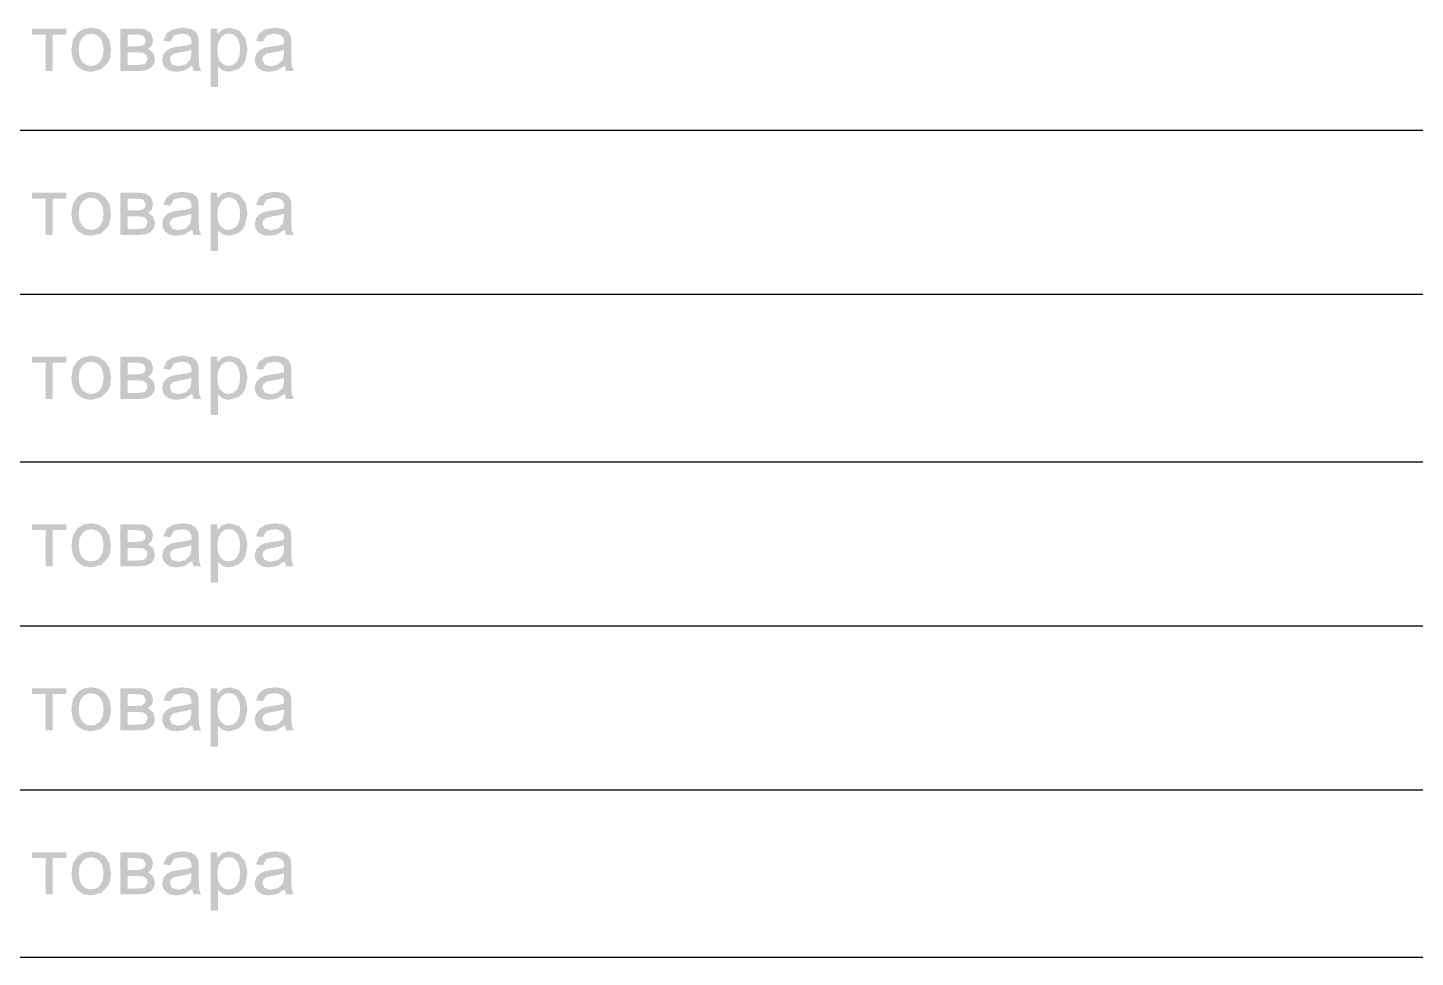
# Model space of a CAD drawing. Header units: millimetres. Extents: x 0 to 420, y 0 to 297.
# Drawn here: x 44.04 to 60.86, y 124.76 to 136.03 of the extents above; entities that cross this region are included whole.
import ezdxf

# ---------------------------------------------------------------- set-up
doc = ezdxf.new("R2010")
doc.units = ezdxf.units.MM
doc.layers.get('0').update_dxf_attribs({"linetype": 'CONTINUOUS'})

msp = doc.modelspace()

# ---------------------------------------------------------------- hatches: boundary and pattern name
at = {"true_color": 0x0000fb}
for points in [[(44.088073, 136.021079), (44.504241, 136.021079), (44.504241, 135.949421), (44.339428, 135.949421), (44.339428, 135.509), (44.253438, 135.509), (44.253438, 135.949421), (44.088073, 135.949421)], [(44.088073, 134.031412), (44.504241, 134.031412), (44.504241, 133.959754), (44.339428, 133.959754), (44.339428, 133.519333), (44.253438, 133.519333), (44.253438, 133.959754), (44.088073, 133.959754)], [(44.088073, 132.041746), (44.504241, 132.041746), (44.504241, 131.970088), (44.339428, 131.970088), (44.339428, 131.529667), (44.253438, 131.529667), (44.253438, 131.970088), (44.088073, 131.970088)], [(44.088073, 130.009746), (44.504241, 130.009746), (44.504241, 129.938088), (44.339428, 129.938088), (44.339428, 129.497667), (44.253438, 129.497667), (44.253438, 129.938088), (44.088073, 129.938088)], [(44.088073, 128.020079), (44.504241, 128.020079), (44.504241, 127.948421), (44.339428, 127.948421), (44.339428, 127.508), (44.253438, 127.508), (44.253438, 127.948421), (44.088073, 127.948421)], [(44.088073, 126.030412), (44.504241, 126.030412), (44.504241, 125.958754), (44.339428, 125.958754), (44.339428, 125.518333), (44.253438, 125.518333), (44.253438, 125.958754), (44.088073, 125.958754)]]:
    msp.add_hatch(color=0, dxfattribs=at).paths.add_polyline_path(points, flags=0)
h = msp.add_hatch(color=0, dxfattribs=at)
h.paths.add_polyline_path([(44.565337, 135.765315), (44.584905, 135.888994), (44.644161, 135.975879), (44.717404, 136.018323), (44.805116, 136.032655), (44.901096, 136.015291), (44.977646, 135.963201), (45.028013, 135.880864), (45.044894, 135.772481), (45.037453, 135.683735), (45.015129, 135.616487), (44.929139, 135.528844), (44.805116, 135.497424), (44.707964, 135.514512), (44.631483, 135.566326), (44.581874, 135.650318)], flags=0)
h.paths.add_polyline_path([(44.654083, 135.765315), (44.664831, 135.678843), (44.697078, 135.617589), (44.745516, 135.58114), (44.805116, 135.569082), (44.864234, 135.581209), (44.912603, 135.618141), (44.944849, 135.680083), (44.955597, 135.768071), (44.944849, 135.851167), (44.912603, 135.911938), (44.864234, 135.948663), (44.805116, 135.960997), (44.745516, 135.948663), (44.697078, 135.911938), (44.664831, 135.850822)], flags=0)
h = msp.add_hatch(color=0, dxfattribs=at)
h.paths.add_polyline_path([(45.159177, 136.021079), (45.359268, 136.021079), (45.423416, 136.01791), (45.46896, 136.008952), (45.530696, 135.963753), (45.556603, 135.88548), (45.541169, 135.820988), (45.49597, 135.775788), (45.555501, 135.730589), (45.579754, 135.652316), (45.564114, 135.588788), (45.527389, 135.544278), (45.469511, 135.517751), (45.390136, 135.509), (45.159177, 135.509)], flags=0)
h.paths.add_polyline_path([(45.246269, 135.805554), (45.338873, 135.805554), (45.41439, 135.811066), (45.451872, 135.834768), (45.468409, 135.877212), (45.439746, 135.933436), (45.400816, 135.945356), (45.341629, 135.949421), (45.246269, 135.949421)], flags=0)
h.paths.add_polyline_path([(45.246269, 135.580658), (45.360371, 135.580658), (45.422451, 135.584861), (45.461794, 135.597746), (45.490457, 135.656726), (45.474472, 135.701925), (45.433131, 135.728935), (45.351, 135.734447), (45.246269, 135.734447)], flags=0)
h = msp.add_hatch(color=0, dxfattribs=at)
h.paths.add_polyline_path([(46.029293, 135.57239), (45.936137, 135.513961), (45.840226, 135.497424), (45.765536, 135.50776), (45.71069, 135.538766), (45.676722, 135.585619), (45.665491, 135.644048), (45.682578, 135.712398), (45.727227, 135.762559), (45.790065, 135.791222), (45.867235, 135.804451), (45.958048, 135.817681), (46.021576, 135.834217), (46.022127, 135.856817), (46.015995, 135.901948), (45.997873, 135.931782), (45.956119, 135.953624), (45.898655, 135.960997), (45.808255, 135.939499), (45.765261, 135.863431), (45.680373, 135.875007), (45.718407, 135.963201), (45.795026, 136.014464), (45.911333, 136.032655), (46.017717, 136.01722), (46.078351, 135.978084), (46.10536, 135.919655), (46.10977, 135.839178), (46.10977, 135.723423), (46.111079, 135.624686), (46.115282, 135.570185), (46.137331, 135.509), (46.04638, 135.509)], flags=0)
h.paths.add_polyline_path([(46.021576, 135.765866), (45.962527, 135.747952), (45.879913, 135.733345), (45.804397, 135.715706), (45.770222, 135.687594), (45.758095, 135.646253), (45.784002, 135.588375), (45.861172, 135.565224), (45.950469, 135.587273), (46.007795, 135.647355), (46.021576, 135.734447)], flags=0)
h = msp.add_hatch(color=0, dxfattribs=at)
h.paths.add_polyline_path([(46.256023, 135.312767), (46.256023, 136.021079), (46.335398, 136.021079), (46.335398, 135.954933), (46.398237, 136.012811), (46.483675, 136.032655), (46.599431, 135.99903), (46.674947, 135.90367), (46.700854, 135.769174), (46.672742, 135.627511), (46.638085, 135.571839), (46.590611, 135.531049), (46.477612, 135.497424), (46.399339, 135.515615), (46.343115, 135.561917), (46.343115, 135.312767)], flags=0)
h.paths.add_polyline_path([(46.334847, 135.762008), (46.344769, 135.675949), (46.374535, 135.615936), (46.418701, 135.580727), (46.471549, 135.569082), (46.525292, 135.58114), (46.570767, 135.617589), (46.601773, 135.680015), (46.612108, 135.769725), (46.601911, 135.854956), (46.57187, 135.915797), (46.527566, 135.952522), (46.475407, 135.964855), (46.423248, 135.951764), (46.377291, 135.913041), (46.34532, 135.849307)], flags=0)
h = msp.add_hatch(color=0, dxfattribs=at)
h.paths.add_polyline_path([(47.151929, 135.57239), (47.058774, 135.513961), (46.962863, 135.497424), (46.888173, 135.50776), (46.833327, 135.538766), (46.799358, 135.585619), (46.788127, 135.644048), (46.805215, 135.712398), (46.849863, 135.762559), (46.912702, 135.791222), (46.989872, 135.804451), (47.080685, 135.817681), (47.144212, 135.834217), (47.144764, 135.856817), (47.138631, 135.901948), (47.12051, 135.931782), (47.078756, 135.953624), (47.021291, 135.960997), (46.930892, 135.939499), (46.887897, 135.863431), (46.80301, 135.875007), (46.841044, 135.963201), (46.917663, 136.014464), (47.033969, 136.032655), (47.140354, 136.01722), (47.200988, 135.978084), (47.227997, 135.919655), (47.232407, 135.839178), (47.232407, 135.723423), (47.233716, 135.624686), (47.237919, 135.570185), (47.259968, 135.509), (47.169017, 135.509)], flags=0)
h.paths.add_polyline_path([(47.144212, 135.765866), (47.085163, 135.747952), (47.00255, 135.733345), (46.927034, 135.715706), (46.892858, 135.687594), (46.880731, 135.646253), (46.906639, 135.588375), (46.983809, 135.565224), (47.073106, 135.587273), (47.130432, 135.647355), (47.144212, 135.734447)], flags=0)
h = msp.add_hatch(color=0, dxfattribs=at)
h.paths.add_polyline_path([(44.565337, 133.775648), (44.584905, 133.899327), (44.644161, 133.986213), (44.717404, 134.028656), (44.805116, 134.042988), (44.901096, 134.025625), (44.977646, 133.973535), (45.028013, 133.891197), (45.044894, 133.782814), (45.037453, 133.694069), (45.015129, 133.62682), (44.929139, 133.539177), (44.805116, 133.507758), (44.707964, 133.524845), (44.631483, 133.57666), (44.581874, 133.660651)], flags=0)
h.paths.add_polyline_path([(44.654083, 133.775648), (44.664831, 133.689177), (44.697078, 133.627923), (44.745516, 133.591474), (44.805116, 133.579416), (44.864234, 133.591543), (44.912603, 133.628474), (44.944849, 133.690417), (44.955597, 133.778405), (44.944849, 133.8615), (44.912603, 133.922272), (44.864234, 133.958996), (44.805116, 133.97133), (44.745516, 133.958996), (44.697078, 133.922272), (44.664831, 133.861156)], flags=0)
h = msp.add_hatch(color=0, dxfattribs=at)
h.paths.add_polyline_path([(45.159177, 134.031412), (45.359268, 134.031412), (45.423416, 134.028243), (45.46896, 134.019286), (45.530696, 133.974086), (45.556603, 133.895813), (45.541169, 133.831321), (45.49597, 133.786122), (45.555501, 133.740922), (45.579754, 133.662649), (45.564114, 133.599122), (45.527389, 133.554611), (45.469511, 133.528084), (45.390136, 133.519333), (45.159177, 133.519333)], flags=0)
h.paths.add_polyline_path([(45.246269, 133.815887), (45.338873, 133.815887), (45.41439, 133.821399), (45.451872, 133.845102), (45.468409, 133.887545), (45.439746, 133.943769), (45.400816, 133.955689), (45.341629, 133.959754), (45.246269, 133.959754)], flags=0)
h.paths.add_polyline_path([(45.246269, 133.590991), (45.360371, 133.590991), (45.422451, 133.595194), (45.461794, 133.608079), (45.490457, 133.667059), (45.474472, 133.712259), (45.433131, 133.739268), (45.351, 133.74478), (45.246269, 133.74478)], flags=0)
h = msp.add_hatch(color=0, dxfattribs=at)
h.paths.add_polyline_path([(46.029293, 133.582723), (45.936137, 133.524294), (45.840226, 133.507758), (45.765536, 133.518093), (45.71069, 133.549099), (45.676722, 133.595952), (45.665491, 133.654381), (45.682578, 133.722732), (45.727227, 133.772892), (45.790065, 133.801556), (45.867235, 133.814785), (45.958048, 133.828014), (46.021576, 133.84455), (46.022127, 133.86715), (46.015995, 133.912281), (45.997873, 133.942115), (45.956119, 133.963957), (45.898655, 133.97133), (45.808255, 133.949832), (45.765261, 133.873765), (45.680373, 133.88534), (45.718407, 133.973535), (45.795026, 134.024798), (45.911333, 134.042988), (46.017717, 134.027554), (46.078351, 133.988418), (46.10536, 133.929989), (46.10977, 133.849511), (46.10977, 133.733756), (46.111079, 133.63502), (46.115282, 133.580518), (46.137331, 133.519333), (46.04638, 133.519333)], flags=0)
h.paths.add_polyline_path([(46.021576, 133.7762), (45.962527, 133.758285), (45.879913, 133.743678), (45.804397, 133.726039), (45.770222, 133.697927), (45.758095, 133.656586), (45.784002, 133.598708), (45.861172, 133.575557), (45.950469, 133.597606), (46.007795, 133.657688), (46.021576, 133.74478)], flags=0)
h = msp.add_hatch(color=0, dxfattribs=at)
h.paths.add_polyline_path([(46.256023, 133.323101), (46.256023, 134.031412), (46.335398, 134.031412), (46.335398, 133.965266), (46.398237, 134.023144), (46.483675, 134.042988), (46.599431, 134.009364), (46.674947, 133.914003), (46.700854, 133.779507), (46.672742, 133.637845), (46.638085, 133.582172), (46.590611, 133.541382), (46.477612, 133.507758), (46.399339, 133.525948), (46.343115, 133.57225), (46.343115, 133.323101)], flags=0)
h.paths.add_polyline_path([(46.334847, 133.772341), (46.344769, 133.686283), (46.374535, 133.626269), (46.418701, 133.59106), (46.471549, 133.579416), (46.525292, 133.591474), (46.570767, 133.627923), (46.601773, 133.690348), (46.612108, 133.780058), (46.601911, 133.86529), (46.57187, 133.92613), (46.527566, 133.962855), (46.475407, 133.975188), (46.423248, 133.962097), (46.377291, 133.923374), (46.34532, 133.85964)], flags=0)
h = msp.add_hatch(color=0, dxfattribs=at)
h.paths.add_polyline_path([(47.151929, 133.582723), (47.058774, 133.524294), (46.962863, 133.507758), (46.888173, 133.518093), (46.833327, 133.549099), (46.799358, 133.595952), (46.788127, 133.654381), (46.805215, 133.722732), (46.849863, 133.772892), (46.912702, 133.801556), (46.989872, 133.814785), (47.080685, 133.828014), (47.144212, 133.84455), (47.144764, 133.86715), (47.138631, 133.912281), (47.12051, 133.942115), (47.078756, 133.963957), (47.021291, 133.97133), (46.930892, 133.949832), (46.887897, 133.873765), (46.80301, 133.88534), (46.841044, 133.973535), (46.917663, 134.024798), (47.033969, 134.042988), (47.140354, 134.027554), (47.200988, 133.988418), (47.227997, 133.929989), (47.232407, 133.849511), (47.232407, 133.733756), (47.233716, 133.63502), (47.237919, 133.580518), (47.259968, 133.519333), (47.169017, 133.519333)], flags=0)
h.paths.add_polyline_path([(47.144212, 133.7762), (47.085163, 133.758285), (47.00255, 133.743678), (46.927034, 133.726039), (46.892858, 133.697927), (46.880731, 133.656586), (46.906639, 133.598708), (46.983809, 133.575557), (47.073106, 133.597606), (47.130432, 133.657688), (47.144212, 133.74478)], flags=0)
h = msp.add_hatch(color=0, dxfattribs=at)
h.paths.add_polyline_path([(44.565337, 131.785982), (44.584905, 131.909661), (44.644161, 131.996546), (44.717404, 132.03899), (44.805116, 132.053321), (44.901096, 132.035958), (44.977646, 131.983868), (45.028013, 131.90153), (45.044894, 131.793148), (45.037453, 131.704402), (45.015129, 131.637154), (44.929139, 131.54951), (44.805116, 131.518091), (44.707964, 131.535179), (44.631483, 131.586993), (44.581874, 131.670984)], flags=0)
h.paths.add_polyline_path([(44.654083, 131.785982), (44.664831, 131.69951), (44.697078, 131.638256), (44.745516, 131.601807), (44.805116, 131.589749), (44.864234, 131.601876), (44.912603, 131.638807), (44.944849, 131.70075), (44.955597, 131.788738), (44.944849, 131.871834), (44.912603, 131.932605), (44.864234, 131.96933), (44.805116, 131.981663), (44.745516, 131.96933), (44.697078, 131.932605), (44.664831, 131.871489)], flags=0)
h = msp.add_hatch(color=0, dxfattribs=at)
h.paths.add_polyline_path([(45.159177, 132.041746), (45.359268, 132.041746), (45.423416, 132.038576), (45.46896, 132.029619), (45.530696, 131.984419), (45.556603, 131.906147), (45.541169, 131.841655), (45.49597, 131.796455), (45.555501, 131.751255), (45.579754, 131.672983), (45.564114, 131.609455), (45.527389, 131.564944), (45.469511, 131.538417), (45.390136, 131.529667), (45.159177, 131.529667)], flags=0)
h.paths.add_polyline_path([(45.246269, 131.82622), (45.338873, 131.82622), (45.41439, 131.831733), (45.451872, 131.855435), (45.468409, 131.897878), (45.439746, 131.954102), (45.400816, 131.966022), (45.341629, 131.970088), (45.246269, 131.970088)], flags=0)
h.paths.add_polyline_path([(45.246269, 131.601325), (45.360371, 131.601325), (45.422451, 131.605528), (45.461794, 131.618412), (45.490457, 131.677392), (45.474472, 131.722592), (45.433131, 131.749602), (45.351, 131.755114), (45.246269, 131.755114)], flags=0)
h = msp.add_hatch(color=0, dxfattribs=at)
h.paths.add_polyline_path([(46.029293, 131.593056), (45.936137, 131.534628), (45.840226, 131.518091), (45.765536, 131.528426), (45.71069, 131.559432), (45.676722, 131.606286), (45.665491, 131.664714), (45.682578, 131.733065), (45.727227, 131.783226), (45.790065, 131.811889), (45.867235, 131.825118), (45.958048, 131.838347), (46.021576, 131.854884), (46.022127, 131.877484), (46.015995, 131.922614), (45.997873, 131.952449), (45.956119, 131.974291), (45.898655, 131.981663), (45.808255, 131.960166), (45.765261, 131.884098), (45.680373, 131.895674), (45.718407, 131.983868), (45.795026, 132.035131), (45.911333, 132.053321), (46.017717, 132.037887), (46.078351, 131.998751), (46.10536, 131.940322), (46.10977, 131.859845), (46.10977, 131.744089), (46.111079, 131.645353), (46.115282, 131.590852), (46.137331, 131.529667), (46.04638, 131.529667)], flags=0)
h.paths.add_polyline_path([(46.021576, 131.786533), (45.962527, 131.768618), (45.879913, 131.754011), (45.804397, 131.736372), (45.770222, 131.70826), (45.758095, 131.666919), (45.784002, 131.609042), (45.861172, 131.585891), (45.950469, 131.607939), (46.007795, 131.668022), (46.021576, 131.755114)], flags=0)
h = msp.add_hatch(color=0, dxfattribs=at)
h.paths.add_polyline_path([(46.256023, 131.333434), (46.256023, 132.041746), (46.335398, 132.041746), (46.335398, 131.9756), (46.398237, 132.033477), (46.483675, 132.053321), (46.599431, 132.019697), (46.674947, 131.924337), (46.700854, 131.78984), (46.672742, 131.648178), (46.638085, 131.592505), (46.590611, 131.551715), (46.477612, 131.518091), (46.399339, 131.536281), (46.343115, 131.582583), (46.343115, 131.333434)], flags=0)
h.paths.add_polyline_path([(46.334847, 131.782674), (46.344769, 131.696616), (46.374535, 131.636602), (46.418701, 131.601394), (46.471549, 131.589749), (46.525292, 131.601807), (46.570767, 131.638256), (46.601773, 131.700681), (46.612108, 131.790391), (46.601911, 131.875623), (46.57187, 131.936464), (46.527566, 131.973188), (46.475407, 131.985522), (46.423248, 131.97243), (46.377291, 131.933707), (46.34532, 131.869973)], flags=0)
h = msp.add_hatch(color=0, dxfattribs=at)
h.paths.add_polyline_path([(47.151929, 131.593056), (47.058774, 131.534628), (46.962863, 131.518091), (46.888173, 131.528426), (46.833327, 131.559432), (46.799358, 131.606286), (46.788127, 131.664714), (46.805215, 131.733065), (46.849863, 131.783226), (46.912702, 131.811889), (46.989872, 131.825118), (47.080685, 131.838347), (47.144212, 131.854884), (47.144764, 131.877484), (47.138631, 131.922614), (47.12051, 131.952449), (47.078756, 131.974291), (47.021291, 131.981663), (46.930892, 131.960166), (46.887897, 131.884098), (46.80301, 131.895674), (46.841044, 131.983868), (46.917663, 132.035131), (47.033969, 132.053321), (47.140354, 132.037887), (47.200988, 131.998751), (47.227997, 131.940322), (47.232407, 131.859845), (47.232407, 131.744089), (47.233716, 131.645353), (47.237919, 131.590852), (47.259968, 131.529667), (47.169017, 131.529667)], flags=0)
h.paths.add_polyline_path([(47.144212, 131.786533), (47.085163, 131.768618), (47.00255, 131.754011), (46.927034, 131.736372), (46.892858, 131.70826), (46.880731, 131.666919), (46.906639, 131.609042), (46.983809, 131.585891), (47.073106, 131.607939), (47.130432, 131.668022), (47.144212, 131.755114)], flags=0)
h = msp.add_hatch(color=0, dxfattribs=at)
h.paths.add_polyline_path([(44.565337, 129.753982), (44.584905, 129.877661), (44.644161, 129.964546), (44.717404, 130.00699), (44.805116, 130.021321), (44.901096, 130.003958), (44.977646, 129.951868), (45.028013, 129.86953), (45.044894, 129.761148), (45.037453, 129.672402), (45.015129, 129.605154), (44.929139, 129.51751), (44.805116, 129.486091), (44.707964, 129.503179), (44.631483, 129.554993), (44.581874, 129.638984)], flags=0)
h.paths.add_polyline_path([(44.654083, 129.753982), (44.664831, 129.66751), (44.697078, 129.606256), (44.745516, 129.569807), (44.805116, 129.557749), (44.864234, 129.569876), (44.912603, 129.606807), (44.944849, 129.66875), (44.955597, 129.756738), (44.944849, 129.839834), (44.912603, 129.900605), (44.864234, 129.93733), (44.805116, 129.949663), (44.745516, 129.93733), (44.697078, 129.900605), (44.664831, 129.839489)], flags=0)
h = msp.add_hatch(color=0, dxfattribs=at)
h.paths.add_polyline_path([(45.159177, 130.009746), (45.359268, 130.009746), (45.423416, 130.006576), (45.46896, 129.997619), (45.530696, 129.952419), (45.556603, 129.874147), (45.541169, 129.809655), (45.49597, 129.764455), (45.555501, 129.719255), (45.579754, 129.640983), (45.564114, 129.577455), (45.527389, 129.532944), (45.469511, 129.506417), (45.390136, 129.497667), (45.159177, 129.497667)], flags=0)
h.paths.add_polyline_path([(45.246269, 129.79422), (45.338873, 129.79422), (45.41439, 129.799733), (45.451872, 129.823435), (45.468409, 129.865878), (45.439746, 129.922102), (45.400816, 129.934022), (45.341629, 129.938088), (45.246269, 129.938088)], flags=0)
h.paths.add_polyline_path([(45.246269, 129.569325), (45.360371, 129.569325), (45.422451, 129.573528), (45.461794, 129.586412), (45.490457, 129.645392), (45.474472, 129.690592), (45.433131, 129.717602), (45.351, 129.723114), (45.246269, 129.723114)], flags=0)
h = msp.add_hatch(color=0, dxfattribs=at)
h.paths.add_polyline_path([(46.029293, 129.561056), (45.936137, 129.502628), (45.840226, 129.486091), (45.765536, 129.496426), (45.71069, 129.527432), (45.676722, 129.574286), (45.665491, 129.632714), (45.682578, 129.701065), (45.727227, 129.751226), (45.790065, 129.779889), (45.867235, 129.793118), (45.958048, 129.806347), (46.021576, 129.822884), (46.022127, 129.845484), (46.015995, 129.890614), (45.997873, 129.920449), (45.956119, 129.942291), (45.898655, 129.949663), (45.808255, 129.928166), (45.765261, 129.852098), (45.680373, 129.863674), (45.718407, 129.951868), (45.795026, 130.003131), (45.911333, 130.021321), (46.017717, 130.005887), (46.078351, 129.966751), (46.10536, 129.908322), (46.10977, 129.827845), (46.10977, 129.712089), (46.111079, 129.613353), (46.115282, 129.558852), (46.137331, 129.497667), (46.04638, 129.497667)], flags=0)
h.paths.add_polyline_path([(46.021576, 129.754533), (45.962527, 129.736618), (45.879913, 129.722011), (45.804397, 129.704372), (45.770222, 129.67626), (45.758095, 129.634919), (45.784002, 129.577042), (45.861172, 129.553891), (45.950469, 129.575939), (46.007795, 129.636022), (46.021576, 129.723114)], flags=0)
h = msp.add_hatch(color=0, dxfattribs=at)
h.paths.add_polyline_path([(46.256023, 129.301434), (46.256023, 130.009746), (46.335398, 130.009746), (46.335398, 129.9436), (46.398237, 130.001477), (46.483675, 130.021321), (46.599431, 129.987697), (46.674947, 129.892337), (46.700854, 129.75784), (46.672742, 129.616178), (46.638085, 129.560505), (46.590611, 129.519715), (46.477612, 129.486091), (46.399339, 129.504281), (46.343115, 129.550583), (46.343115, 129.301434)], flags=0)
h.paths.add_polyline_path([(46.334847, 129.750674), (46.344769, 129.664616), (46.374535, 129.604602), (46.418701, 129.569394), (46.471549, 129.557749), (46.525292, 129.569807), (46.570767, 129.606256), (46.601773, 129.668681), (46.612108, 129.758391), (46.601911, 129.843623), (46.57187, 129.904464), (46.527566, 129.941188), (46.475407, 129.953522), (46.423248, 129.94043), (46.377291, 129.901707), (46.34532, 129.837973)], flags=0)
h = msp.add_hatch(color=0, dxfattribs=at)
h.paths.add_polyline_path([(47.151929, 129.561056), (47.058774, 129.502628), (46.962863, 129.486091), (46.888173, 129.496426), (46.833327, 129.527432), (46.799358, 129.574286), (46.788127, 129.632714), (46.805215, 129.701065), (46.849863, 129.751226), (46.912702, 129.779889), (46.989872, 129.793118), (47.080685, 129.806347), (47.144212, 129.822884), (47.144764, 129.845484), (47.138631, 129.890614), (47.12051, 129.920449), (47.078756, 129.942291), (47.021291, 129.949663), (46.930892, 129.928166), (46.887897, 129.852098), (46.80301, 129.863674), (46.841044, 129.951868), (46.917663, 130.003131), (47.033969, 130.021321), (47.140354, 130.005887), (47.200988, 129.966751), (47.227997, 129.908322), (47.232407, 129.827845), (47.232407, 129.712089), (47.233716, 129.613353), (47.237919, 129.558852), (47.259968, 129.497667), (47.169017, 129.497667)], flags=0)
h.paths.add_polyline_path([(47.144212, 129.754533), (47.085163, 129.736618), (47.00255, 129.722011), (46.927034, 129.704372), (46.892858, 129.67626), (46.880731, 129.634919), (46.906639, 129.577042), (46.983809, 129.553891), (47.073106, 129.575939), (47.130432, 129.636022), (47.144212, 129.723114)], flags=0)
h = msp.add_hatch(color=0, dxfattribs=at)
h.paths.add_polyline_path([(44.565337, 127.764315), (44.584905, 127.887994), (44.644161, 127.974879), (44.717404, 128.017323), (44.805116, 128.031655), (44.901096, 128.014291), (44.977646, 127.962201), (45.028013, 127.879864), (45.044894, 127.771481), (45.037453, 127.682735), (45.015129, 127.615487), (44.929139, 127.527844), (44.805116, 127.496424), (44.707964, 127.513512), (44.631483, 127.565326), (44.581874, 127.649318)], flags=0)
h.paths.add_polyline_path([(44.654083, 127.764315), (44.664831, 127.677843), (44.697078, 127.616589), (44.745516, 127.58014), (44.805116, 127.568082), (44.864234, 127.580209), (44.912603, 127.617141), (44.944849, 127.679083), (44.955597, 127.767071), (44.944849, 127.850167), (44.912603, 127.910938), (44.864234, 127.947663), (44.805116, 127.959997), (44.745516, 127.947663), (44.697078, 127.910938), (44.664831, 127.849822)], flags=0)
h = msp.add_hatch(color=0, dxfattribs=at)
h.paths.add_polyline_path([(46.029293, 127.57139), (45.936137, 127.512961), (45.840226, 127.496424), (45.765536, 127.50676), (45.71069, 127.537766), (45.676722, 127.584619), (45.665491, 127.643048), (45.682578, 127.711398), (45.727227, 127.761559), (45.790065, 127.790222), (45.867235, 127.803451), (45.958048, 127.816681), (46.021576, 127.833217), (46.022127, 127.855817), (46.015995, 127.900948), (45.997873, 127.930782), (45.956119, 127.952624), (45.898655, 127.959997), (45.808255, 127.938499), (45.765261, 127.862431), (45.680373, 127.874007), (45.718407, 127.962201), (45.795026, 128.013464), (45.911333, 128.031655), (46.017717, 128.01622), (46.078351, 127.977084), (46.10536, 127.918655), (46.10977, 127.838178), (46.10977, 127.722423), (46.111079, 127.623686), (46.115282, 127.569185), (46.137331, 127.508), (46.04638, 127.508)], flags=0)
h.paths.add_polyline_path([(46.021576, 127.764866), (45.962527, 127.746952), (45.879913, 127.732345), (45.804397, 127.714706), (45.770222, 127.686594), (45.758095, 127.645253), (45.784002, 127.587375), (45.861172, 127.564224), (45.950469, 127.586273), (46.007795, 127.646355), (46.021576, 127.733447)], flags=0)
h = msp.add_hatch(color=0, dxfattribs=at)
h.paths.add_polyline_path([(46.256023, 127.311767), (46.256023, 128.020079), (46.335398, 128.020079), (46.335398, 127.953933), (46.398237, 128.011811), (46.483675, 128.031655), (46.599431, 127.99803), (46.674947, 127.90267), (46.700854, 127.768174), (46.672742, 127.626511), (46.638085, 127.570839), (46.590611, 127.530049), (46.477612, 127.496424), (46.399339, 127.514615), (46.343115, 127.560917), (46.343115, 127.311767)], flags=0)
h.paths.add_polyline_path([(46.334847, 127.761008), (46.344769, 127.674949), (46.374535, 127.614936), (46.418701, 127.579727), (46.471549, 127.568082), (46.525292, 127.58014), (46.570767, 127.616589), (46.601773, 127.679015), (46.612108, 127.768725), (46.601911, 127.853956), (46.57187, 127.914797), (46.527566, 127.951522), (46.475407, 127.963855), (46.423248, 127.950764), (46.377291, 127.912041), (46.34532, 127.848307)], flags=0)
h = msp.add_hatch(color=0, dxfattribs=at)
h.paths.add_polyline_path([(47.151929, 127.57139), (47.058774, 127.512961), (46.962863, 127.496424), (46.888173, 127.50676), (46.833327, 127.537766), (46.799358, 127.584619), (46.788127, 127.643048), (46.805215, 127.711398), (46.849863, 127.761559), (46.912702, 127.790222), (46.989872, 127.803451), (47.080685, 127.816681), (47.144212, 127.833217), (47.144764, 127.855817), (47.138631, 127.900948), (47.12051, 127.930782), (47.078756, 127.952624), (47.021291, 127.959997), (46.930892, 127.938499), (46.887897, 127.862431), (46.80301, 127.874007), (46.841044, 127.962201), (46.917663, 128.013464), (47.033969, 128.031655), (47.140354, 128.01622), (47.200988, 127.977084), (47.227997, 127.918655), (47.232407, 127.838178), (47.232407, 127.722423), (47.233716, 127.623686), (47.237919, 127.569185), (47.259968, 127.508), (47.169017, 127.508)], flags=0)
h.paths.add_polyline_path([(47.144212, 127.764866), (47.085163, 127.746952), (47.00255, 127.732345), (46.927034, 127.714706), (46.892858, 127.686594), (46.880731, 127.645253), (46.906639, 127.587375), (46.983809, 127.564224), (47.073106, 127.586273), (47.130432, 127.646355), (47.144212, 127.733447)], flags=0)
h = msp.add_hatch(color=0, dxfattribs=at)
h.paths.add_polyline_path([(45.159177, 128.020079), (45.359268, 128.020079), (45.423416, 128.01691), (45.46896, 128.007952), (45.530696, 127.962753), (45.556603, 127.88448), (45.541169, 127.819988), (45.49597, 127.774788), (45.555501, 127.729589), (45.579754, 127.651316), (45.564114, 127.587788), (45.527389, 127.543278), (45.469511, 127.516751), (45.390136, 127.508), (45.159177, 127.508)], flags=0)
h.paths.add_polyline_path([(45.246269, 127.804554), (45.338873, 127.804554), (45.41439, 127.810066), (45.451872, 127.833768), (45.468409, 127.876212), (45.439746, 127.932436), (45.400816, 127.944356), (45.341629, 127.948421), (45.246269, 127.948421)], flags=0)
h.paths.add_polyline_path([(45.246269, 127.579658), (45.360371, 127.579658), (45.422451, 127.583861), (45.461794, 127.596746), (45.490457, 127.655726), (45.474472, 127.700925), (45.433131, 127.727935), (45.351, 127.733447), (45.246269, 127.733447)], flags=0)
h = msp.add_hatch(color=0, dxfattribs=at)
h.paths.add_polyline_path([(44.565337, 125.774648), (44.584905, 125.898327), (44.644161, 125.985213), (44.717404, 126.027656), (44.805116, 126.041988), (44.901096, 126.024625), (44.977646, 125.972535), (45.028013, 125.890197), (45.044894, 125.781814), (45.037453, 125.693069), (45.015129, 125.62582), (44.929139, 125.538177), (44.805116, 125.506758), (44.707964, 125.523845), (44.631483, 125.57566), (44.581874, 125.659651)], flags=0)
h.paths.add_polyline_path([(44.654083, 125.774648), (44.664831, 125.688177), (44.697078, 125.626923), (44.745516, 125.590474), (44.805116, 125.578416), (44.864234, 125.590543), (44.912603, 125.627474), (44.944849, 125.689417), (44.955597, 125.777405), (44.944849, 125.8605), (44.912603, 125.921272), (44.864234, 125.957996), (44.805116, 125.97033), (44.745516, 125.957996), (44.697078, 125.921272), (44.664831, 125.860156)], flags=0)
h = msp.add_hatch(color=0, dxfattribs=at)
h.paths.add_polyline_path([(45.159177, 126.030412), (45.359268, 126.030412), (45.423416, 126.027243), (45.46896, 126.018286), (45.530696, 125.973086), (45.556603, 125.894813), (45.541169, 125.830321), (45.49597, 125.785122), (45.555501, 125.739922), (45.579754, 125.661649), (45.564114, 125.598122), (45.527389, 125.553611), (45.469511, 125.527084), (45.390136, 125.518333), (45.159177, 125.518333)], flags=0)
h.paths.add_polyline_path([(45.246269, 125.814887), (45.338873, 125.814887), (45.41439, 125.820399), (45.451872, 125.844102), (45.468409, 125.886545), (45.439746, 125.942769), (45.400816, 125.954689), (45.341629, 125.958754), (45.246269, 125.958754)], flags=0)
h.paths.add_polyline_path([(45.246269, 125.589991), (45.360371, 125.589991), (45.422451, 125.594194), (45.461794, 125.607079), (45.490457, 125.666059), (45.474472, 125.711259), (45.433131, 125.738268), (45.351, 125.74378), (45.246269, 125.74378)], flags=0)
h = msp.add_hatch(color=0, dxfattribs=at)
h.paths.add_polyline_path([(46.029293, 125.581723), (45.936137, 125.523294), (45.840226, 125.506758), (45.765536, 125.517093), (45.71069, 125.548099), (45.676722, 125.594952), (45.665491, 125.653381), (45.682578, 125.721732), (45.727227, 125.771892), (45.790065, 125.800556), (45.867235, 125.813785), (45.958048, 125.827014), (46.021576, 125.84355), (46.022127, 125.86615), (46.015995, 125.911281), (45.997873, 125.941115), (45.956119, 125.962957), (45.898655, 125.97033), (45.808255, 125.948832), (45.765261, 125.872765), (45.680373, 125.88434), (45.718407, 125.972535), (45.795026, 126.023798), (45.911333, 126.041988), (46.017717, 126.026554), (46.078351, 125.987418), (46.10536, 125.928989), (46.10977, 125.848511), (46.10977, 125.732756), (46.111079, 125.63402), (46.115282, 125.579518), (46.137331, 125.518333), (46.04638, 125.518333)], flags=0)
h.paths.add_polyline_path([(46.021576, 125.7752), (45.962527, 125.757285), (45.879913, 125.742678), (45.804397, 125.725039), (45.770222, 125.696927), (45.758095, 125.655586), (45.784002, 125.597708), (45.861172, 125.574557), (45.950469, 125.596606), (46.007795, 125.656688), (46.021576, 125.74378)], flags=0)
h = msp.add_hatch(color=0, dxfattribs=at)
h.paths.add_polyline_path([(46.256023, 125.322101), (46.256023, 126.030412), (46.335398, 126.030412), (46.335398, 125.964266), (46.398237, 126.022144), (46.483675, 126.041988), (46.599431, 126.008364), (46.674947, 125.913003), (46.700854, 125.778507), (46.672742, 125.636845), (46.638085, 125.581172), (46.590611, 125.540382), (46.477612, 125.506758), (46.399339, 125.524948), (46.343115, 125.57125), (46.343115, 125.322101)], flags=0)
h.paths.add_polyline_path([(46.334847, 125.771341), (46.344769, 125.685283), (46.374535, 125.625269), (46.418701, 125.59006), (46.471549, 125.578416), (46.525292, 125.590474), (46.570767, 125.626923), (46.601773, 125.689348), (46.612108, 125.779058), (46.601911, 125.86429), (46.57187, 125.92513), (46.527566, 125.961855), (46.475407, 125.974188), (46.423248, 125.961097), (46.377291, 125.922374), (46.34532, 125.85864)], flags=0)
h = msp.add_hatch(color=0, dxfattribs=at)
h.paths.add_polyline_path([(47.151929, 125.581723), (47.058774, 125.523294), (46.962863, 125.506758), (46.888173, 125.517093), (46.833327, 125.548099), (46.799358, 125.594952), (46.788127, 125.653381), (46.805215, 125.721732), (46.849863, 125.771892), (46.912702, 125.800556), (46.989872, 125.813785), (47.080685, 125.827014), (47.144212, 125.84355), (47.144764, 125.86615), (47.138631, 125.911281), (47.12051, 125.941115), (47.078756, 125.962957), (47.021291, 125.97033), (46.930892, 125.948832), (46.887897, 125.872765), (46.80301, 125.88434), (46.841044, 125.972535), (46.917663, 126.023798), (47.033969, 126.041988), (47.140354, 126.026554), (47.200988, 125.987418), (47.227997, 125.928989), (47.232407, 125.848511), (47.232407, 125.732756), (47.233716, 125.63402), (47.237919, 125.579518), (47.259968, 125.518333), (47.169017, 125.518333)], flags=0)
h.paths.add_polyline_path([(47.144212, 125.7752), (47.085163, 125.757285), (47.00255, 125.742678), (46.927034, 125.725039), (46.892858, 125.696927), (46.880731, 125.655586), (46.906639, 125.597708), (46.983809, 125.574557), (47.073106, 125.596606), (47.130432, 125.656688), (47.144212, 125.74378)], flags=0)

# ---------------------------------------------------------------- linework, layer by layer
at = {"color": 0, "true_color": 0x000007}
for points in [[(28.913667, 134.789333), (77.681667, 134.789333)], [(28.913667, 132.799667), (77.681667, 132.799667)], [(28.913667, 130.767667), (77.681667, 130.767667)], [(28.913667, 128.778), (77.681667, 128.778)], [(28.913667, 126.788333), (77.681667, 126.788333)], [(28.913667, 124.756333), (77.681667, 124.756333)]]:
    msp.add_lwpolyline(points, dxfattribs=at)

doc.saveas('drawing.dxf')
